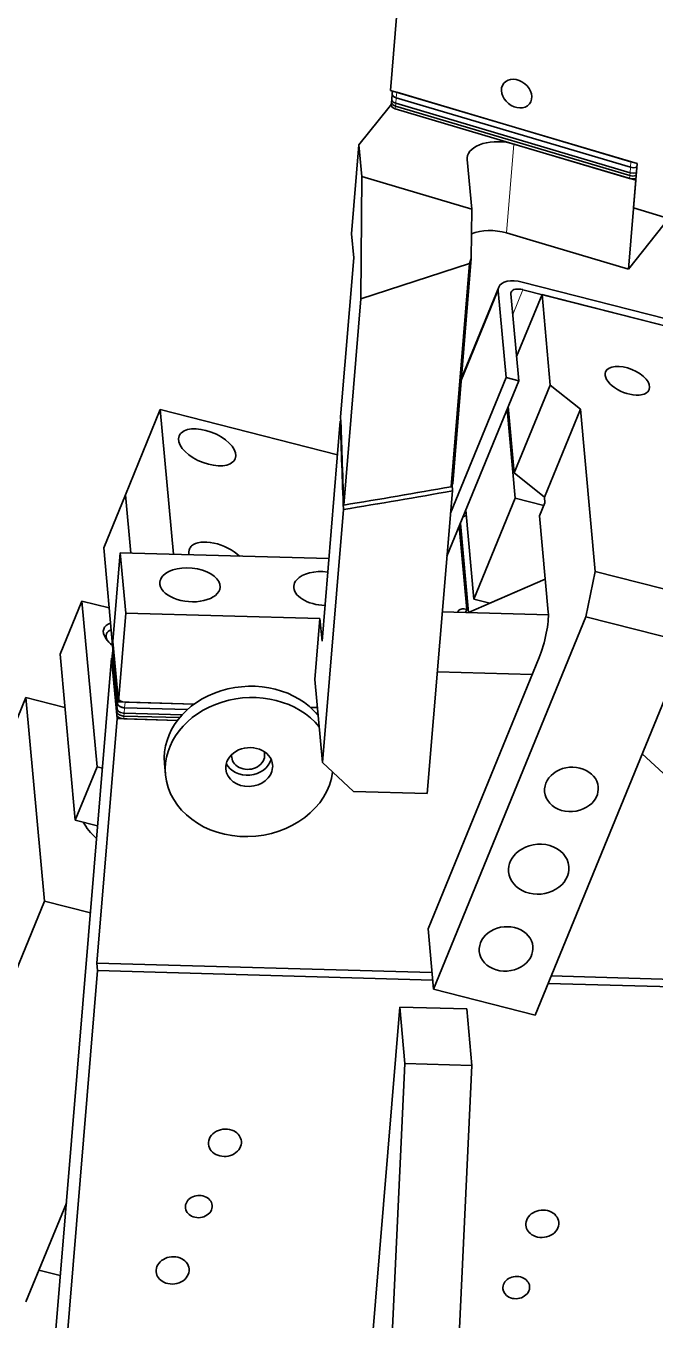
# Model space of a CAD drawing. Header units: millimetres. Extents: x -30157 to 38882, y -29543 to -7215.
# Drawn here: x -29832.94 to -29814.22, y -29413.24 to -29374.71 of the extents above; entities that cross this region are included whole.
import ezdxf

# ---------------------------------------------------------------- set-up
doc = ezdxf.new("R2010")
doc.units = ezdxf.units.MM
doc.header["$LTSCALE"] = 0.5
doc.layers.add('标注线', color=3, linetype='Continuous', lineweight=18)
doc.styles.add('DIM', font='romans.shx', dxfattribs={"width": 0.8, "bigfont": 'bigfont.shx'})
doc.dimstyles.new('DEH 1-1', dxfattribs={"dimtxt": 3.5, "dimasz": 2.5, "dimexe": 1, "dimexo": 0.625, "dimgap": 1.2, "dimtad": 1, "dimtoh": 1, "dimdsep": 46, "dimtxsty": 'DIM', "dimblk": 'OPEN', "dimcen": 0, "dimclrd": 8, "dimclre": 8, "dimclrt": 2, "dimazin": 2, "dimtfac": 0.5, "dimtmove": 0, "dimatfit": 3, "dimldrblk": 'OPEN', "dimfxl": 1, "dimtolj": 2, "dimlwd": 18, "dimlwe": 18, "dimarcsym": 0})

# ---------------------------------------------------------------- blocks, each defined once
blk = doc.blocks.new('_Open')
at = {"color": 0, "linetype": 'ByBlock', "lineweight": -2}
for p, q in [((-1, 0.167), (0, 0)), ((-1, -0.167), (0, 0)), ((0, 0), (-1, 0))]:
    blk.add_line(p, q, dxfattribs=at)

msp = doc.modelspace()

# ---------------------------------------------------------------- linework, layer by layer
at = {"color": 7, "lineweight": 35}
for p, q in [((-29821.749, -29372.49), (-29822.092, -29376.626)), ((-29822.092, -29376.626), (-29814.754, -29378.803)), ((-29821.936, -29377.011), (-29814.965, -29379.08)), ((-29821.936, -29377.011), (-29814.965, -29379.08)), ((-29814.951, -29378.914), (-29821.922, -29376.845)), ((-29821.922, -29376.845), (-29814.951, -29378.914)), ((-29814.938, -29378.749), (-29821.909, -29376.68)), ((-29814.979, -29379.245), (-29821.95, -29377.176)), ((-29821.943, -29377.094), (-29814.972, -29379.162)), ((-29821.943, -29377.094), (-29814.972, -29379.162)), ((-29823.185, -29381.611), (-29823.578, -29386.349)), ((-29820.243, -29388.333), (-29819.688, -29381.632)), ((-29820.29, -29388.424), (-29819.739, -29381.777)), ((-29818.172, -29382.334), (-29812.315, -29383.83)), ((-29822.974, -29382.835), (-29823.482, -29388.971)), ((-29812.294, -29384.054), (-29818.151, -29382.559)), ((-29812.861, -29383.91), (-29817.584, -29382.703)), ((-29820.413, -29390.495), (-29818.273, -29385.269)), ((-29820.307, -29389.217), (-29818.651, -29385.173)), ((-29828.944, -29386.129), (-29823.671, -29387.476)), ((-29828.551, -29390.436), (-29828.944, -29386.129)), ((-29816.443, -29386.12), (-29816.003, -29390.948)), ((-29824.131, -29393.024), (-29823.588, -29386.471)), ((-29820.999, -29397.557), (-29820.252, -29388.55)), ((-29824.118, -29396.64), (-29823.494, -29389.104)), ((-29823.927, -29390.566), (-29830.135, -29390.391)), ((-29831.277, -29391.829), (-29830.827, -29396.769)), ((-29824.192, -29392.351), (-29829.971, -29392.188)), ((-29816.276, -29392.301), (-29820.814, -29403.384)), ((-29813.253, -29393.073), (-29817.791, -29404.156)), ((-29830.395, -29393.534), (-29832.371, -29417.354)), ((-29831.925, -29393.412), (-29831.475, -29398.352)), ((-29817.671, -29393.513), (-29820.977, -29401.588)), ((-29832.943, -29394.702), (-29837.416, -29405.627)), ((-29832.943, -29394.702), (-29832.391, -29400.765)), ((-29830.232, -29395.33), (-29830.835, -29402.609)), ((-29811.644, -29399.11), (-29814.607, -29396.379)), ((-29832.391, -29400.765), (-29836.864, -29411.69)), ((-29832.186, -29419.375), (-29830.815, -29402.833)), ((-29820.859, -29402.89), (-29830.835, -29402.609)), ((-29820.838, -29403.115), (-29830.815, -29402.833)), ((-29811.997, -29403.364), (-29817.404, -29403.212)), ((-29811.979, -29403.141), (-29817.314, -29402.99)), ((-29821.817, -29403.916), (-29823.12, -29419.631)), ((-29822.454, -29422.202), (-29821.663, -29405.6)), ((-29820.461, -29422.258), (-29819.671, -29405.657))]:
    msp.add_line(p, q, dxfattribs=at)
at = {"color": 7, "lineweight": 35, "ltscale": 0.011067}
msp.add_line((-29822.036, -29376.642), (-29822.043, -29376.731), dxfattribs=at)
at = {"color": 7, "lineweight": 35, "ltscale": 0.012899}
msp.add_line((-29822.133, -29377.122), (-29822.069, -29377.041), dxfattribs=at)
at = {"color": 7, "lineweight": 35, "ltscale": 0.010375}
for p, q in [((-29822.064, -29376.979), (-29822.071, -29377.061)), ((-29822.057, -29376.896), (-29822.064, -29376.979)), ((-29830.378, -29393.553), (-29830.385, -29393.636)), ((-29830.372, -29393.47), (-29830.378, -29393.553))]:
    msp.add_line(p, q, dxfattribs=at)
at = {"color": 7, "lineweight": 35, "ltscale": 0.02075}
msp.add_line((-29822.043, -29376.731), (-29822.057, -29376.896), dxfattribs=at)
at = {"color": 7, "lineweight": 13, "ltscale": 0.010375}
for p, q in [((-29821.936, -29377.011), (-29821.943, -29377.094)), ((-29821.943, -29377.094), (-29821.95, -29377.176)), ((-29814.972, -29379.162), (-29814.979, -29379.245)), ((-29814.965, -29379.08), (-29814.972, -29379.162)), ((-29830.378, -29393.564), (-29830.385, -29393.646)), ((-29830.372, -29393.481), (-29830.378, -29393.564)), ((-29830.235, -29395.135), (-29830.242, -29395.218)), ((-29830.019, -29395.171), (-29830.026, -29395.253))]:
    msp.add_line(p, q, dxfattribs=at)
at = {"color": 7, "lineweight": 13, "ltscale": 0.02075}
for p, q in [((-29821.922, -29376.845), (-29821.936, -29377.011)), ((-29830.344, -29393.15), (-29830.358, -29393.315)), ((-29830.215, -29394.887), (-29830.228, -29395.053)), ((-29830.005, -29395.005), (-29830.019, -29395.171))]:
    msp.add_line(p, q, dxfattribs=at)
at = {"color": 7, "lineweight": 13, "ltscale": 0.020744}
for p, q in [((-29821.909, -29376.68), (-29821.922, -29376.845)), ((-29814.938, -29378.749), (-29814.951, -29378.914))]:
    msp.add_line(p, q, dxfattribs=at)
at = {"color": 7, "lineweight": 35, "ltscale": 0.000940912}
msp.add_line((-29817.957, -29377.029), (-29817.961, -29377.034), dxfattribs=at)
at = {"color": 7, "lineweight": 35, "ltscale": 0.179841}
msp.add_line((-29823.031, -29378.247), (-29822.133, -29377.122), dxfattribs=at)
at = {"color": 7, "lineweight": 35, "ltscale": 0.331964}
for p, q in [((-29823.031, -29378.247), (-29823.25, -29380.893)), ((-29814.795, -29379.299), (-29815.015, -29381.946))]:
    msp.add_line(p, q, dxfattribs=at)
at = {"color": 7, "lineweight": 35, "ltscale": 0.11872}
msp.add_line((-29823.031, -29378.247), (-29822.944, -29379.192), dxfattribs=at)
at = {"color": 7, "lineweight": 13, "ltscale": 0.331971}
msp.add_line((-29818.422, -29378.223), (-29818.641, -29380.87), dxfattribs=at)
at = {"color": 7, "lineweight": 35, "ltscale": 0.472847}
msp.add_line((-29818.422, -29378.223), (-29814.795, -29379.299), dxfattribs=at)
at = {"color": 7, "lineweight": 35, "ltscale": 0.185181}
msp.add_line((-29819.676, -29380.162), (-29819.81, -29378.687), dxfattribs=at)
at = {"color": 7, "lineweight": 13, "ltscale": 0.020749}
msp.add_line((-29814.951, -29378.914), (-29814.965, -29379.08), dxfattribs=at)
at = {"color": 7, "lineweight": 35, "ltscale": 0.165985}
msp.add_line((-29814.864, -29380.126), (-29814.754, -29378.803), dxfattribs=at)
at = {"color": 7, "lineweight": 35, "ltscale": 0.455349}
msp.add_line((-29822.944, -29379.192), (-29822.974, -29382.835), dxfattribs=at)
at = {"color": 7, "lineweight": 35, "ltscale": 0.426165}
msp.add_line((-29819.676, -29380.162), (-29822.944, -29379.192), dxfattribs=at)
at = {"color": 7, "lineweight": 35, "ltscale": 0.119596}
msp.add_line((-29814.864, -29380.126), (-29813.947, -29380.399), dxfattribs=at)
at = {"color": 7, "lineweight": 35, "ltscale": 0.183697}
msp.add_line((-29819.676, -29380.162), (-29819.688, -29381.632), dxfattribs=at)
at = {"color": 7, "lineweight": 35, "ltscale": 0.251649}
msp.add_line((-29815.015, -29381.946), (-29813.759, -29380.372), dxfattribs=at)
at = {"color": 7, "lineweight": 35, "ltscale": 0.09005}
msp.add_line((-29823.185, -29381.611), (-29823.25, -29380.893), dxfattribs=at)
at = {"color": 7, "lineweight": 35, "ltscale": 0.09013}
msp.add_line((-29817.95, -29381.075), (-29818.641, -29380.87), dxfattribs=at)
at = {"color": 7, "lineweight": 35, "ltscale": 0.382715}
msp.add_line((-29817.95, -29381.075), (-29815.015, -29381.946), dxfattribs=at)
at = {"color": 7, "lineweight": 35, "ltscale": 0.019247}
msp.add_line((-29819.739, -29381.777), (-29819.688, -29381.632), dxfattribs=at)
at = {"color": 7, "lineweight": 35, "ltscale": 0.425455}
msp.add_line((-29822.974, -29382.835), (-29819.739, -29381.777), dxfattribs=at)
at = {"color": 7, "lineweight": 13, "ltscale": 0.364436}
msp.add_line((-29819.991, -29385.288), (-29818.886, -29382.59), dxfattribs=at)
at = {"color": 7, "lineweight": 35, "ltscale": 0.367017}
msp.add_line((-29819.984, -29385.197), (-29818.871, -29382.48), dxfattribs=at)
at = {"color": 7, "lineweight": 35, "ltscale": 0.324132}
msp.add_line((-29818.886, -29382.59), (-29818.651, -29385.173), dxfattribs=at)
at = {"color": 7, "lineweight": 35, "ltscale": 0.324133}
msp.add_line((-29818.509, -29382.687), (-29818.273, -29385.269), dxfattribs=at)
at = {"color": 7, "lineweight": 13, "ltscale": 0.099601}
msp.add_line((-29818.151, -29382.559), (-29818.453, -29383.296), dxfattribs=at)
at = {"color": 7, "lineweight": 35, "ltscale": 0.249}
msp.add_line((-29817.584, -29382.703), (-29818.339, -29384.547), dxfattribs=at)
at = {"color": 7, "lineweight": 35, "ltscale": 0.338229}
msp.add_line((-29817.584, -29382.703), (-29817.339, -29385.398), dxfattribs=at)
at = {"color": 7, "lineweight": 35, "ltscale": 0.048751}
msp.add_line((-29818.273, -29385.269), (-29818.651, -29385.173), dxfattribs=at)
at = {"color": 7, "lineweight": 35, "ltscale": 0.353429}
msp.add_line((-29818.41, -29388.015), (-29817.339, -29385.398), dxfattribs=at)
at = {"color": 7, "lineweight": 35, "ltscale": 0.143879}
msp.add_line((-29817.339, -29385.398), (-29816.443, -29386.12), dxfattribs=at)
at = {"color": 7, "lineweight": 35, "ltscale": 0.34216}
msp.add_line((-29829.981, -29388.663), (-29828.944, -29386.129), dxfattribs=at)
at = {"color": 7, "lineweight": 35, "ltscale": 0.332131}
msp.add_line((-29818.38, -29388.763), (-29818.621, -29386.117), dxfattribs=at)
at = {"color": 7, "lineweight": 35, "ltscale": 0.247572}
msp.add_line((-29818.59, -29386.042), (-29818.41, -29388.015), dxfattribs=at)
at = {"color": 7, "lineweight": 35, "ltscale": 0.353427}
msp.add_line((-29817.514, -29388.737), (-29816.443, -29386.12), dxfattribs=at)
at = {"color": 7, "lineweight": 35, "ltscale": 0.001844}
msp.add_line((-29823.573, -29386.468), (-29823.588, -29386.471), dxfattribs=at)
at = {"color": 7, "lineweight": 35, "ltscale": 0.143884}
msp.add_line((-29818.41, -29388.015), (-29817.514, -29388.737), dxfattribs=at)
at = {"color": 7, "lineweight": 35, "ltscale": 0.01287}
msp.add_line((-29820.29, -29388.424), (-29820.243, -29388.333), dxfattribs=at)
at = {"color": 7, "lineweight": 35, "ltscale": 0.023588}
msp.add_line((-29820.258, -29388.362), (-29820.252, -29388.55), dxfattribs=at)
at = {"color": 7, "lineweight": 35, "ltscale": 0.21385}
for p, q in [((-29829.981, -29388.663), (-29830.629, -29390.246)), ((-29831.277, -29391.829), (-29831.925, -29393.412)), ((-29830.827, -29396.769), (-29831.475, -29398.352))]:
    msp.add_line(p, q, dxfattribs=at)
at = {"color": 7, "lineweight": 35, "ltscale": 0.218077}
msp.add_line((-29829.981, -29388.663), (-29829.822, -29390.4), dxfattribs=at)
msp.add_line((-29829.981, -29388.663), (-29829.822, -29390.4), dxfattribs=at)
at = {"color": 7, "lineweight": 35, "ltscale": 0.406316}
msp.add_line((-29818.38, -29388.763), (-29819.611, -29391.771), dxfattribs=at)
at = {"color": 7, "lineweight": 35, "ltscale": 0.109679}
msp.add_line((-29817.529, -29388.98), (-29818.38, -29388.763), dxfattribs=at)
at = {"color": 7, "lineweight": 35, "ltscale": 0.052884}
msp.add_line((-29817.499, -29388.905), (-29817.659, -29389.297), dxfattribs=at)
at = {"color": 7, "lineweight": 35, "ltscale": 0.021135}
msp.add_line((-29817.514, -29388.737), (-29817.499, -29388.905), dxfattribs=at)
at = {"color": 7, "lineweight": 35, "ltscale": 0.012635}
msp.add_line((-29819.838, -29389.278), (-29819.931, -29389.318), dxfattribs=at)
at = {"color": 7, "lineweight": 35, "ltscale": 0.332133}
for p, q in [((-29819.611, -29391.771), (-29819.852, -29389.125)), ((-29819.773, -29392.167), (-29820.014, -29389.521))]:
    msp.add_line(p, q, dxfattribs=at)
at = {"color": 7, "lineweight": 35, "ltscale": 0.35937}
msp.add_line((-29817.659, -29389.297), (-29817.398, -29392.16), dxfattribs=at)
at = {"color": 7, "lineweight": 35, "ltscale": 0.310995}
msp.add_line((-29819.821, -29392.078), (-29820.047, -29389.6), dxfattribs=at)
at = {"color": 7, "lineweight": 35, "ltscale": 0.378498}
msp.add_line((-29830.629, -29390.246), (-29830.354, -29393.261), dxfattribs=at)
at = {"color": 7, "lineweight": 35, "ltscale": 0.331967}
for p, q in [((-29830.135, -29390.391), (-29830.354, -29393.038)), ((-29829.971, -29392.188), (-29830.191, -29394.834))]:
    msp.add_line(p, q, dxfattribs=at)
at = {"color": 7, "lineweight": 35, "ltscale": 0.225484}
for p, q in [((-29830.135, -29390.391), (-29829.971, -29392.188)), ((-29830.354, -29393.038), (-29830.191, -29394.834)), ((-29830.232, -29395.33), (-29830.395, -29393.534)), ((-29820.814, -29403.384), (-29820.977, -29401.588))]:
    msp.add_line(p, q, dxfattribs=at)
at = {"color": 7, "lineweight": 35, "ltscale": 0.311384}
msp.add_line((-29817.488, -29391.176), (-29819.773, -29392.167), dxfattribs=at)
at = {"color": 7, "lineweight": 35, "ltscale": 0.224947}
msp.add_line((-29819.139, -29391.892), (-29817.488, -29391.176), dxfattribs=at)
at = {"color": 7, "lineweight": 35, "ltscale": 0.172534}
msp.add_line((-29816.003, -29390.948), (-29816.276, -29392.301), dxfattribs=at)
at = {"color": 7, "lineweight": 35, "ltscale": 0.389976}
for p, q in [((-29816.003, -29390.948), (-29812.98, -29391.72)), ((-29816.276, -29392.301), (-29813.253, -29393.073))]:
    msp.add_line(p, q, dxfattribs=at)
at = {"color": 7, "lineweight": 35, "ltscale": 0.104664}
msp.add_line((-29830.466, -29392.036), (-29831.277, -29391.829), dxfattribs=at)
at = {"color": 7, "lineweight": 35, "ltscale": 0.012876}
msp.add_line((-29819.821, -29392.078), (-29819.86, -29392.173), dxfattribs=at)
at = {"color": 7, "lineweight": 35, "ltscale": 0.060934}
msp.add_line((-29819.611, -29391.771), (-29819.139, -29391.892), dxfattribs=at)
at = {"color": 7, "lineweight": 35, "ltscale": 0.228228}
msp.add_line((-29824.192, -29392.351), (-29824.343, -29394.17), dxfattribs=at)
at = {"color": 7, "lineweight": 35, "ltscale": 0.084555}
msp.add_line((-29824.131, -29393.024), (-29824.192, -29392.351), dxfattribs=at)
at = {"color": 7, "lineweight": 35, "ltscale": 0.394701}
msp.add_line((-29817.394, -29392.243), (-29820.551, -29392.154), dxfattribs=at)
at = {"color": 7, "lineweight": 35, "ltscale": 0.001144}
msp.add_line((-29819.773, -29392.167), (-29819.777, -29392.176), dxfattribs=at)
at = {"color": 7, "lineweight": 35, "ltscale": 0.020747}
for p, q in [((-29830.344, -29393.139), (-29830.358, -29393.305)), ((-29830.358, -29393.305), (-29830.372, -29393.47))]:
    msp.add_line(p, q, dxfattribs=at)
at = {"color": 7, "lineweight": 35, "ltscale": 0.197301}
for p, q in [((-29830.201, -29394.722), (-29830.344, -29393.15)), ((-29830.372, -29393.481), (-29830.228, -29395.053)), ((-29830.372, -29393.481), (-29830.228, -29395.053))]:
    msp.add_line(p, q, dxfattribs=at)
at = {"color": 7, "lineweight": 35, "ltscale": 0.00232}
msp.add_line((-29830.395, -29393.534), (-29830.377, -29393.534), dxfattribs=at)
at = {"color": 7, "lineweight": 35, "ltscale": 0.197298}
for p, q in [((-29830.378, -29393.564), (-29830.235, -29395.135)), ((-29830.378, -29393.564), (-29830.235, -29395.135)), ((-29830.215, -29394.887), (-29830.358, -29393.315)), ((-29830.358, -29393.315), (-29830.215, -29394.887)), ((-29830.242, -29395.218), (-29830.385, -29393.646))]:
    msp.add_line(p, q, dxfattribs=at)
at = {"color": 7, "lineweight": 13, "ltscale": 0.020747}
for p, q in [((-29830.358, -29393.315), (-29830.372, -29393.481)), ((-29830.201, -29394.722), (-29830.215, -29394.887))]:
    msp.add_line(p, q, dxfattribs=at)
at = {"color": 7, "lineweight": 35, "ltscale": 0.3526}
msp.add_line((-29817.879, -29394.021), (-29820.699, -29393.941), dxfattribs=at)
at = {"color": 7, "lineweight": 35, "ltscale": 0.310039}
msp.add_line((-29824.343, -29394.17), (-29824.118, -29396.64), dxfattribs=at)
at = {"color": 7, "lineweight": 35, "ltscale": 0.149969}
msp.add_line((-29831.781, -29394.999), (-29832.943, -29394.702), dxfattribs=at)
at = {"color": 7, "lineweight": 13, "ltscale": 0.010372}
for p, q in [((-29830.228, -29395.053), (-29830.235, -29395.135)), ((-29830.026, -29395.253), (-29830.033, -29395.336))]:
    msp.add_line(p, q, dxfattribs=at)
at = {"color": 7, "lineweight": 35, "ltscale": 0.282199}
msp.add_line((-29827.934, -29394.898), (-29830.191, -29394.834), dxfattribs=at)
at = {"color": 7, "lineweight": 35, "ltscale": 0.215387}
msp.add_line((-29830.019, -29395.171), (-29828.296, -29395.219), dxfattribs=at)
msp.add_line((-29830.019, -29395.171), (-29828.296, -29395.219), dxfattribs=at)
at = {"color": 7, "lineweight": 13, "ltscale": 0.020746}
msp.add_line((-29829.991, -29394.84), (-29830.005, -29395.005), dxfattribs=at)
at = {"color": 7, "lineweight": 35, "ltscale": 0.234096}
for p, q in [((-29828.133, -29395.058), (-29830.005, -29395.005)), ((-29830.005, -29395.005), (-29828.133, -29395.058))]:
    msp.add_line(p, q, dxfattribs=at)
at = {"color": 7, "lineweight": 35, "ltscale": 0.257286}
msp.add_line((-29827.934, -29394.898), (-29829.991, -29394.84), dxfattribs=at)
at = {"color": 7, "lineweight": 35, "ltscale": 0.026139}
msp.add_line((-29824.268, -29395.001), (-29824.477, -29394.996), dxfattribs=at)
at = {"color": 7, "lineweight": 35, "ltscale": 0.006564}
for p, q in [((-29824.253, -29395.168), (-29824.305, -29395.166)), ((-29824.305, -29395.166), (-29824.253, -29395.168))]:
    msp.add_line(p, q, dxfattribs=at)
at = {"color": 7, "lineweight": 35, "ltscale": 0.225102}
msp.add_line((-29830.232, -29395.33), (-29828.432, -29395.381), dxfattribs=at)
at = {"color": 7, "lineweight": 35, "ltscale": 0.200183}
msp.add_line((-29828.432, -29395.381), (-29830.033, -29395.336), dxfattribs=at)
at = {"color": 7, "lineweight": 35, "ltscale": 0.207388}
msp.add_line((-29830.026, -29395.253), (-29828.367, -29395.3), dxfattribs=at)
msp.add_line((-29830.026, -29395.253), (-29828.367, -29395.3), dxfattribs=at)
at = {"color": 7, "lineweight": 35, "ltscale": 0.042279}
msp.add_line((-29828.788, -29396.999), (-29828.818, -29396.662), dxfattribs=at)
at = {"color": 7, "lineweight": 35, "ltscale": 0.157721}
msp.add_line((-29824.118, -29396.64), (-29823.191, -29397.496), dxfattribs=at)
at = {"color": 7, "lineweight": 35, "ltscale": 0.020656}
msp.add_line((-29830.827, -29396.769), (-29830.667, -29396.81), dxfattribs=at)
at = {"color": 7, "lineweight": 35, "ltscale": 0.274102}
msp.add_line((-29823.191, -29397.496), (-29820.999, -29397.557), dxfattribs=at)
at = {"color": 7, "lineweight": 35, "ltscale": 0.085968}
msp.add_line((-29831.475, -29398.352), (-29830.809, -29398.523), dxfattribs=at)
at = {"color": 7, "lineweight": 35, "ltscale": 0.176364}
msp.add_line((-29832.391, -29400.765), (-29831.024, -29401.115), dxfattribs=at)
at = {"color": 7, "lineweight": 35, "ltscale": 0.028183}
msp.add_line((-29830.835, -29402.609), (-29830.815, -29402.833), dxfattribs=at)
at = {"color": 7, "lineweight": 35, "ltscale": 0.389982}
msp.add_line((-29817.791, -29404.156), (-29820.814, -29403.384), dxfattribs=at)
at = {"color": 7, "lineweight": 35, "ltscale": 0.249184}
for p, q in [((-29821.817, -29403.916), (-29819.824, -29403.972)), ((-29821.663, -29405.6), (-29819.671, -29405.657))]:
    msp.add_line(p, q, dxfattribs=at)
at = {"color": 7, "lineweight": 35, "ltscale": 0.211394}
msp.add_line((-29821.817, -29403.916), (-29821.663, -29405.6), dxfattribs=at)
at = {"color": 7, "lineweight": 35, "ltscale": 0.211391}
msp.add_line((-29819.824, -29403.972), (-29819.671, -29405.657), dxfattribs=at)
at = {"color": 7, "lineweight": 35, "ltscale": 0.397007}
msp.add_line((-29831.74, -29409.752), (-29832.944, -29412.691), dxfattribs=at)
at = {"color": 7, "lineweight": 35, "ltscale": 0.082333}
msp.add_line((-29832.557, -29411.748), (-29831.919, -29411.911), dxfattribs=at)
at = {"color": 7, "lineweight": 35}
for points in [[(-29822.071, -29377.061), (-29822.067, -29377.089), (-29822.052, -29377.115), (-29822.018, -29377.145), (-29821.95, -29377.176)], [(-29822.064, -29376.979), (-29822.053, -29377.02), (-29822.032, -29377.046), (-29822.001, -29377.069), (-29821.943, -29377.094)], [(-29822.064, -29376.979), (-29822.053, -29377.02), (-29822.032, -29377.046), (-29822.001, -29377.069), (-29821.943, -29377.094)], [(-29822.057, -29376.896), (-29822.047, -29376.938), (-29822.025, -29376.964), (-29821.994, -29376.986), (-29821.936, -29377.011)], [(-29822.057, -29376.896), (-29822.047, -29376.938), (-29822.025, -29376.964), (-29821.994, -29376.986), (-29821.936, -29377.011)], [(-29822.043, -29376.73), (-29822.033, -29376.772), (-29822.012, -29376.798), (-29821.98, -29376.821), (-29821.922, -29376.845)], [(-29814.951, -29378.914), (-29814.856, -29378.928), (-29814.763, -29378.915)], [(-29814.979, -29379.245), (-29814.893, -29379.259), (-29814.808, -29379.251), (-29814.791, -29379.246)], [(-29814.972, -29379.162), (-29814.877, -29379.176), (-29814.784, -29379.164)], [(-29814.972, -29379.162), (-29814.877, -29379.176), (-29814.784, -29379.164)], [(-29814.965, -29379.08), (-29814.87, -29379.094), (-29814.777, -29379.081)], [(-29814.965, -29379.08), (-29814.87, -29379.094), (-29814.777, -29379.081)], [(-29830.235, -29395.135), (-29830.227, -29395.163), (-29830.207, -29395.189), (-29830.177, -29395.212), (-29830.139, -29395.231), (-29830.047, -29395.252), (-29830.026, -29395.253)], [(-29830.235, -29395.135), (-29830.227, -29395.163), (-29830.207, -29395.189), (-29830.177, -29395.212), (-29830.139, -29395.231), (-29830.047, -29395.252), (-29830.026, -29395.253)], [(-29830.228, -29395.053), (-29830.22, -29395.08), (-29830.2, -29395.106), (-29830.17, -29395.129), (-29830.132, -29395.148), (-29830.04, -29395.169), (-29830.019, -29395.171)], [(-29830.228, -29395.053), (-29830.22, -29395.08), (-29830.2, -29395.106), (-29830.17, -29395.129), (-29830.132, -29395.148), (-29830.04, -29395.169), (-29830.019, -29395.171)], [(-29830.215, -29394.887), (-29830.206, -29394.915), (-29830.187, -29394.941), (-29830.157, -29394.964), (-29830.118, -29394.983), (-29830.026, -29395.004), (-29830.005, -29395.005)], [(-29830.242, -29395.218), (-29830.234, -29395.245), (-29830.216, -29395.27), (-29830.176, -29395.3), (-29830.126, -29395.321), (-29830.033, -29395.336)]]:
    msp.add_lwpolyline(points, dxfattribs=at)
for centre, radius, start, end in [((-28751.588, -29349.455), 1072.639, 181.977608, 182.118324), ((-30595.118, -29414.986), 772.072, 2.035344, 2.125625), ((-28972.047, -29357.378), 852.022, 182.030392, 182.125017), ((-29858.869, -29172.19), 219.779, 279.26249, 280.11982), ((-29858.863, -29172.671), 219.175, 279.28977, 280.13652), ((-29820.004, -29392.164), 0.0852, 158.0643, 181.5575), ((-29820.004, -29392.166), 0.0859, 132.1592, 157.3258), ((-29830.316, -29393.558), 0.0622, 175.2787, 185.2217), ((-29830.316, -29393.558), 0.0622, 175.2787, 185.2217), ((-29830.31, -29393.475), 0.0622, 175.2787, 185.2217), ((-29830.31, -29393.475), 0.0622, 175.2787, 185.2217), ((-29830.296, -29393.31), 0.0622, 175.2787, 185.2217), ((-29830.323, -29393.641), 0.0622, 175.2691, 185.2236), ((-29826.176, -29396.422), 0.338, 5.24, 19.1121)]:
    msp.add_arc(centre, radius, start, end, dxfattribs=at)
for centre, major_axis, ratio, start_param, end_param in [((-29818.341, -29376.722), (0.384, -0.307), 0.777309, 0.000091, 3.122052), ((-29818.341, -29376.722), (0.384, -0.307), 0.777309, 3.141683, 6.263644), ((-29818.341, -29376.722), (0.384, -0.307), 0.777309, 3.122052, 3.141683), ((-29821.844, -29376.747), (-0.199, 0.017), 0.557891, 6.283066, 7.496024), ((-29818.814, -29378.715), (-0.997, 0.083), 0.557892, 4.354432, 6.283186), ((-29818.814, -29378.715), (-0.997, 0.083), 0.557892, 0, 0.097498), ((-29814.873, -29378.816), (-0.199, 0.017), 0.557891, 1.212839, 2.197102), ((-29819.034, -29381.362), (-0.997, 0.083), 0.557892, 4.354432, 5.466144), ((-29818.131, -29382.783), (0.74, -0.303), 0.517973, 1.833847, 3.141502), ((-29818.131, -29382.783), (0.74, -0.303), 0.517973, 3.141502, 3.404642), ((-29818.131, -29382.783), (-0.37, 0.152), 0.517973, 6.283094, 6.546234), ((-29818.131, -29382.783), (-0.37, 0.152), 0.517973, 4.975439, 6.283094), ((-29815.044, -29385.271), (0.648, -0.265), 0.517973, 3.141691, 5.475439), ((-29815.044, -29385.271), (0.648, -0.265), 0.517973, 0.000099, 3.141691), ((-29815.044, -29385.271), (0.648, -0.265), 0.517973, 5.475439, 6.283284), ((-29827.549, -29387.253), (0.833, -0.341), 0.517973, 6.283185, 9.187828), ((-29827.549, -29387.253), (-0.833, 0.341), 0.517973, 6.283185, 9.187828), ((-29827.549, -29387.253), (-0.833, 0.341), 0.517973, 6.046236, 6.283185), ((-29827.549, -29387.253), (0.833, -0.341), 0.517973, 6.046236, 6.283185), ((-29827.243, -29390.621), (0.833, -0.341), 0.517973, 0.907827, 2.904643), ((-29827.243, -29390.621), (-0.833, 0.341), 0.517973, 6.283185, 6.633191), ((-29827.243, -29390.621), (-0.833, 0.341), 0.517973, 6.046236, 6.283185), ((-29828.06, -29391.346), (-0.897, 0.074), 0.557892, 3.141647, 5.880691), ((-29824.075, -29391.458), (-0.897, 0.074), 0.557892, 4.630618, 5.880691), ((-29828.06, -29391.346), (-0.897, 0.074), 0.557892, 0.000054, 3.141647), ((-29828.06, -29391.346), (-0.897, 0.074), 0.557892, 5.880691, 6.283239), ((-29824.075, -29391.458), (-0.897, 0.074), 0.557892, 5.880691, 6.283239), ((-29824.075, -29391.458), (-0.897, 0.074), 0.557892, 0.000054, 1.652567), ((-29819.806, -29392.246), (-0.278, 0.114), 0.517973, 4.975439, 6.046236), ((-29817.722, -29392.952), (0.247, 0.969), 0.222427, 4.152276, 5.723073), ((-29829.883, -29392.953), (-0.74, 0.303), 0.517973, 5.718379, 6.933644), ((-29829.927, -29393.06), (0.615, -0.252), 0.517973, 3.141502, 3.664134), ((-29829.927, -29393.06), (0.615, -0.252), 0.517973, 2.647413, 3.141502), ((-29829.883, -29392.953), (-0.74, 0.303), 0.517973, 0.650459, 1.090906), ((-29830.145, -29393.156), (-0.199, 0.017), 0.557892, 6.283183, 6.380683), ((-29830.159, -29393.321), (-0.199, 0.017), 0.557892, 6.283183, 6.380683), ((-29826.329, -29396.435), (2.49, 0.227), 0.825973, 0.50935, 3.141605), ((-29830.002, -29394.728), (-0.199, 0.017), 0.557892, 0.097498, 1.668294), ((-29826.298, -29396.772), (2.49, 0.227), 0.825973, 0.50935, 3.141605), ((-29830.015, -29394.893), (-0.199, 0.017), 0.557892, 0.097498, 1.668294), ((-29826.298, -29396.772), (0.697, 0.064), 0.825973, 6.283074, 9.424667), ((-29826.329, -29396.435), (0.697, 0.064), 0.825973, 3.438424, 5.986354), ((-29826.329, -29396.435), (0.49, 0.045), 0.825973, 2.940263, 3.141705), ((-29826.329, -29396.435), (0.49, 0.045), 0.825973, 3.141705, 6.283298), ((-29826.298, -29396.772), (0.697, 0.064), 0.825973, 6.142315, 6.283074), ((-29826.298, -29396.772), (2.49, 0.227), 0.825973, 3.141605, 6.102007), ((-29826.298, -29396.772), (0.697, 0.064), 0.825973, 3.141481, 6.142315), ((-29816.709, -29397.437), (0.797, 0.073), 0.825973, 6.283118, 9.424711), ((-29816.709, -29397.437), (0.797, 0.073), 0.825973, 5.377579, 6.283118), ((-29816.709, -29397.437), (0.797, 0.073), 0.825973, 3.141525, 5.377579), ((-29829.455, -29398.554), (-1.851, 0.758), 0.517973, 0.553569, 0.958334), ((-29817.682, -29399.812), (0.896, 0.082), 0.825973, 6.283118, 8.519172), ((-29817.682, -29399.812), (0.896, 0.082), 0.825973, 2.235986, 3.141525), ((-29817.682, -29399.812), (0.896, 0.082), 0.825973, 3.141525, 6.283118), ((-29818.654, -29402.187), (0.797, 0.073), 0.825973, 6.283118, 9.424711), ((-29818.654, -29402.187), (0.797, 0.073), 0.825973, 3.141525, 5.377579), ((-29818.654, -29402.187), (0.797, 0.073), 0.825973, 5.377579, 6.283118), ((-29827.021, -29407.958), (0.49, 0.045), 0.825973, 0.926989, 3.141705), ((-29827.021, -29407.958), (0.49, 0.045), 0.825973, 0.000112, 0.926989), ((-29827.021, -29407.958), (0.49, 0.045), 0.825973, 3.141705, 6.283298), ((-29827.799, -29409.858), (0.398, 0.036), 0.825973, 0.000112, 3.141705), ((-29827.799, -29409.858), (0.398, 0.036), 0.825973, 3.141705, 4.068581), ((-29827.799, -29409.858), (0.398, 0.036), 0.825973, 4.068581, 6.283298), ((-29817.574, -29410.37), (0.49, 0.045), 0.825973, 0.000112, 3.141705), ((-29817.574, -29410.37), (0.49, 0.045), 0.825973, 3.141705, 4.068581), ((-29817.574, -29410.37), (0.49, 0.045), 0.825973, 4.068581, 6.283298), ((-29828.576, -29411.758), (0.49, 0.045), 0.825973, 0.000112, 3.141705), ((-29828.576, -29411.758), (0.49, 0.045), 0.825973, 4.068581, 6.283298), ((-29828.576, -29411.758), (0.49, 0.045), 0.825973, 3.141705, 4.068581), ((-29818.352, -29412.27), (0.398, 0.036), 0.825973, 0.000112, 3.141705), ((-29818.352, -29412.27), (0.398, 0.036), 0.825973, 3.141705, 4.068581), ((-29818.352, -29412.27), (0.398, 0.036), 0.825973, 4.068581, 6.283298)]:
    msp.add_ellipse(centre, major_axis=major_axis, ratio=ratio, start_param=start_param, end_param=end_param, dxfattribs=at)

# ---------------------------------------------------------------- leaders
at = {"layer": '标注线'}
msp.add_leader([(-29775.307, -29382.761), (-29794.104, -29326.122), (-29830.08, -29326.122)], dimstyle='DEH 1-1', override={"dimgap": 1.2, "dimtad": 1}, dxfattribs=at)

doc.saveas('drawing.dxf')
